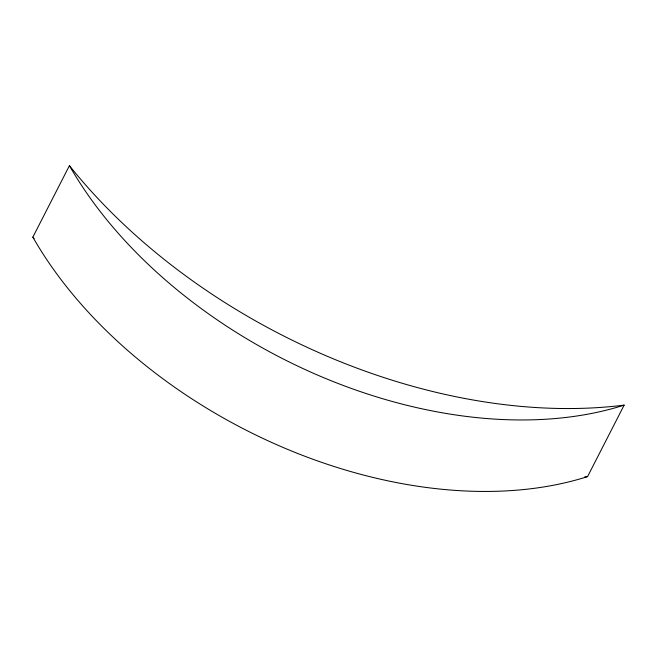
<?xml version="1.0" encoding="UTF-8"?>
<svg xmlns="http://www.w3.org/2000/svg" width="657" height="657" viewBox="0 0 657 657"><rect width="100%" height="100%" fill="white"/><g stroke="black" fill="none" stroke-linecap="round" stroke-linejoin="round"><path stroke-width="0.99" d="M34.09 238.68A464.327 299.707 27.1 0 1 32.85 237.144L69.428 165.654A388.952 251.056 27.1 0 0 624.15 405.123L587.572 476.604A464.327 299.707 27.1 0 1 584.607 476.966M587.572 476.604A388.952 251.056 27.1 0 1 32.85 237.144M624.15 405.123A464.327 299.707 27.1 0 1 69.428 165.654"/></g></svg>
